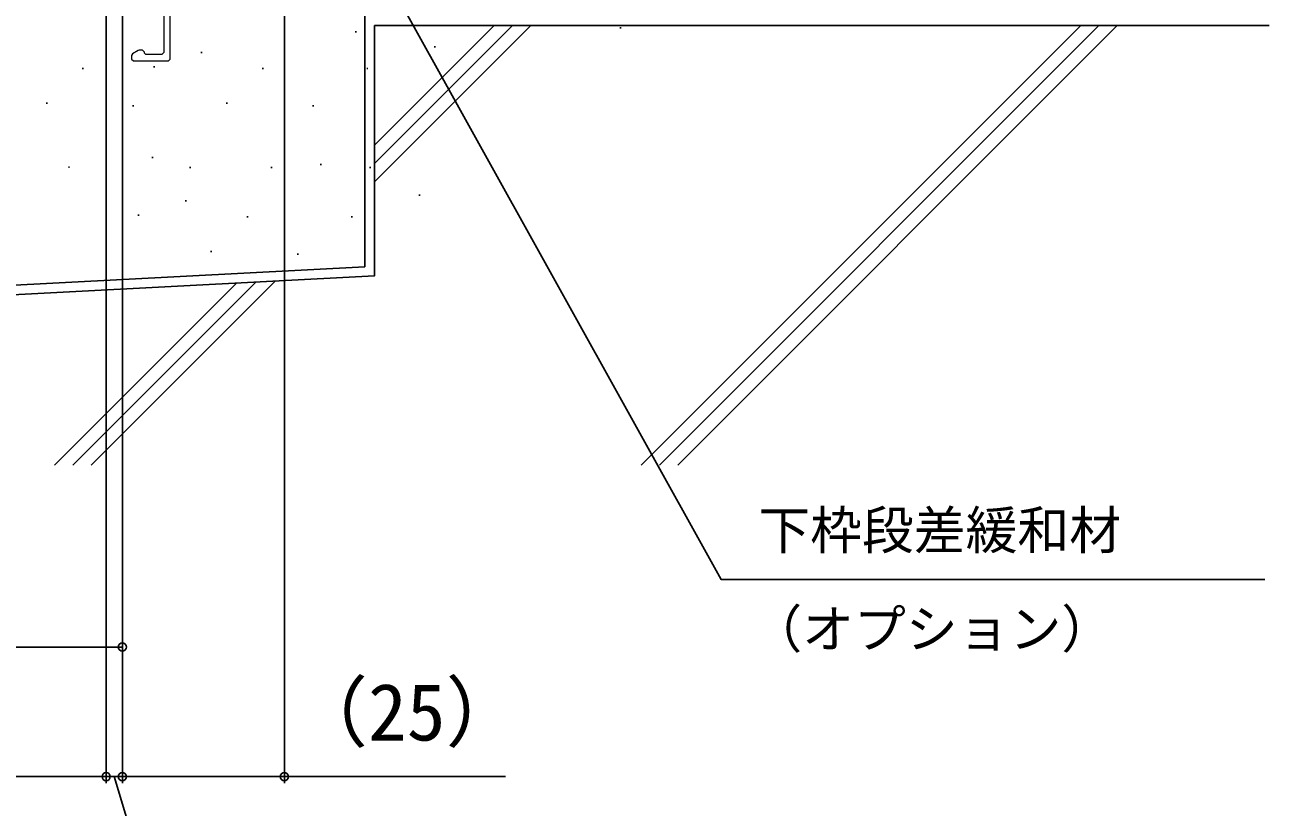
# Model space of a CAD drawing. Units: millimetres, scale not verified. Extents: x -525 to 525, y -783 to 779.
# Drawn here: x -48.4 to 143.7, y -641.1 to -520.4 of the extents above; entities that cross this region are included whole.
import ezdxf
from ezdxf.enums import TextEntityAlignment as Align

# ---------------------------------------------------------------- set-up
doc = ezdxf.new("R2010")
doc.units = ezdxf.units.MM
doc.header["$LTSCALE"] = 4
doc.layers.add('0-2_YKK_11', color=4, linetype='Continuous', lineweight=18)
for name, color, linetype in [('0-3_YKK_12', 2, 'Continuous'), ('0-5_YKK_D', 6, 'Continuous'), ('0-7_YSS_K', 3, 'Continuous'), ('0-8_YSS_KE', 3, 'Continuous')]:
    doc.layers.add(name, color=color, linetype=linetype)
doc.styles.add('ＭＳ ゴシック', font='')
doc.styles.get('ＭＳ ゴシック').set_extended_font_data('MS Gothic')

msp = doc.modelspace()

# ---------------------------------------------------------------- linework, layer by layer
at = {"layer": '0-2_YKK_11'}
for p, q in [((-26.939, -510.434), (-26.939, -524.634)), ((-29.939, -524.734), (-29.739, -524.934)), ((-27.239, -524.934), (-29.739, -524.934)), ((-27.239, -524.934), (-26.939, -524.634))]:
    msp.add_line(p, q, dxfattribs=at)
msp.add_lwpolyline([(-29.939, -524.734), (-29.939, -524.584), (-30.239, -524.284), (-30.732, -524.284), (-30.882, -524.325), (-31.789, -524.848), (-31.939, -525.108), (-31.939, -525.634), (-31.639, -525.934), (-26.239, -525.934), (-25.939, -525.634), (-25.939, -497.734)], dxfattribs=at)
at = {"layer": '0-3_YKK_12'}
msp.add_line((-33.338, -580.711), (-33.338, -350.494), dxfattribs=at)
at = {"layer": '0-5_YKK_D'}
for p, q in [((-8.339, -504.634), (-8.339, -637.374)), ((-35.839, -509.653), (-35.839, -637.374)), ((-35.838, -509.634), (-35.838, -637.374)), ((-33.338, -559.684), (-33.338, -617.374)), ((-33.339, -569.342), (-33.339, -637.374)), ((-33.339, -569.361), (-33.339, -637.374)), ((-33.338, -616.374), (-103.338, -616.374)), ((-146.338, -636.374), (-35.838, -636.374)), ((-35.839, -636.374), (-38.389, -636.374)), ((-35.839, -636.374), (-33.339, -636.374)), ((-35.839, -636.374), (-33.339, -636.374)), ((-33.339, -636.374), (-30.789, -636.374))]:
    msp.add_line(p, q, dxfattribs=at)
for points in [[(-6.466, -487.984), (-5.228, -490.213), (59.082, -605.934), (142.996, -605.934)], [(-34.589, -636.374), (-28.214, -657.624), (-5.986, -657.624)], [(-33.339, -636.374), (-8.339, -636.374), (25.78, -636.374)]]:
    msp.add_lwpolyline(points, dxfattribs=at)
for centre in [(-33.338, -616.374), (-35.839, -636.374), (-35.838, -636.374), (-33.339, -636.374), (-33.339, -636.374), (-8.339, -636.374)]:
    msp.add_circle(centre, 0.637, dxfattribs=at)
at = {"layer": '0-7_YSS_K'}
for p, q in [((5.562, -520.434), (45.096, -520.434)), ((24.063, -520.434), (5.562, -538.936)), ((26.892, -520.434), (5.562, -541.764)), ((29.72, -520.434), (5.562, -544.592)), ((43.395, -520.434), (143.66, -520.434)), ((114.573, -520.434), (46.718, -588.289)), ((117.401, -520.434), (49.546, -588.289)), ((120.23, -520.434), (52.374, -588.289)), ((2.598, -521.438), (2.798, -521.438)), ((43.444, -520.799), (43.644, -520.799)), ((14.795, -523.761), (14.995, -523.761)), ((-21.231, -524.644), (-21.031, -524.644)), ((-39.522, -527.114), (-39.322, -527.114)), ((-28.536, -526.827), (-28.336, -526.827)), ((-11.743, -527.114), (-11.543, -527.114)), ((4.372, -527.107), (4.572, -527.107)), ((-45.118, -532.44), (-44.918, -532.44)), ((-31.753, -532.838), (-31.553, -532.838)), ((-17.339, -532.44), (-17.139, -532.44)), ((-3.974, -532.838), (-3.774, -532.838)), ((-28.807, -540.823), (-28.606, -540.823)), ((-41.678, -542.342), (-41.478, -542.342)), ((-22.992, -542.384), (-22.792, -542.384)), ((-10.443, -542.384), (-10.243, -542.384)), ((-2.828, -541.922), (-2.628, -541.922)), ((4.787, -542.384), (4.987, -542.384)), ((12.402, -546.653), (12.602, -546.653)), ((-23.623, -547.536), (-23.423, -547.536)), ((-30.929, -549.719), (-30.729, -549.719)), ((-14.135, -550.006), (-13.935, -550.006)), ((1.979, -549.999), (2.179, -549.999)), ((-19.731, -555.332), (-19.531, -555.332)), ((-6.367, -555.73), (-6.167, -555.73)), ((-15.718, -560.215), (-43.792, -588.289)), ((-12.733, -560.059), (-40.964, -588.289)), ((-9.748, -559.902), (-38.135, -588.289))]:
    msp.add_line(p, q, dxfattribs=at)
msp.add_lwpolyline([(5.562, -520.434), (5.562, -559.1), (-201.409, -569.947)], dxfattribs=at)
at = {"layer": '0-8_YSS_KE'}
msp.add_lwpolyline([(4.062, -518.934), (4.062, -557.677), (-201.409, -568.445)], dxfattribs=at)

# ---------------------------------------------------------------- texts
at = {"layer": '0-5_YKK_D', "style": 'ＭＳ ゴシック'}
for s, height, p in [('下枠段差緩和材', 5.865, (64.818, -603.017)), ('（オプション）', 5.865, (63.591, -618.26)), ('（25）', 8.798, (-7.425, -633.442))]:
    msp.add_text(s, height=height, dxfattribs=at).set_placement(p, align=Align.BOTTOM_LEFT)

doc.saveas('drawing.dxf')
